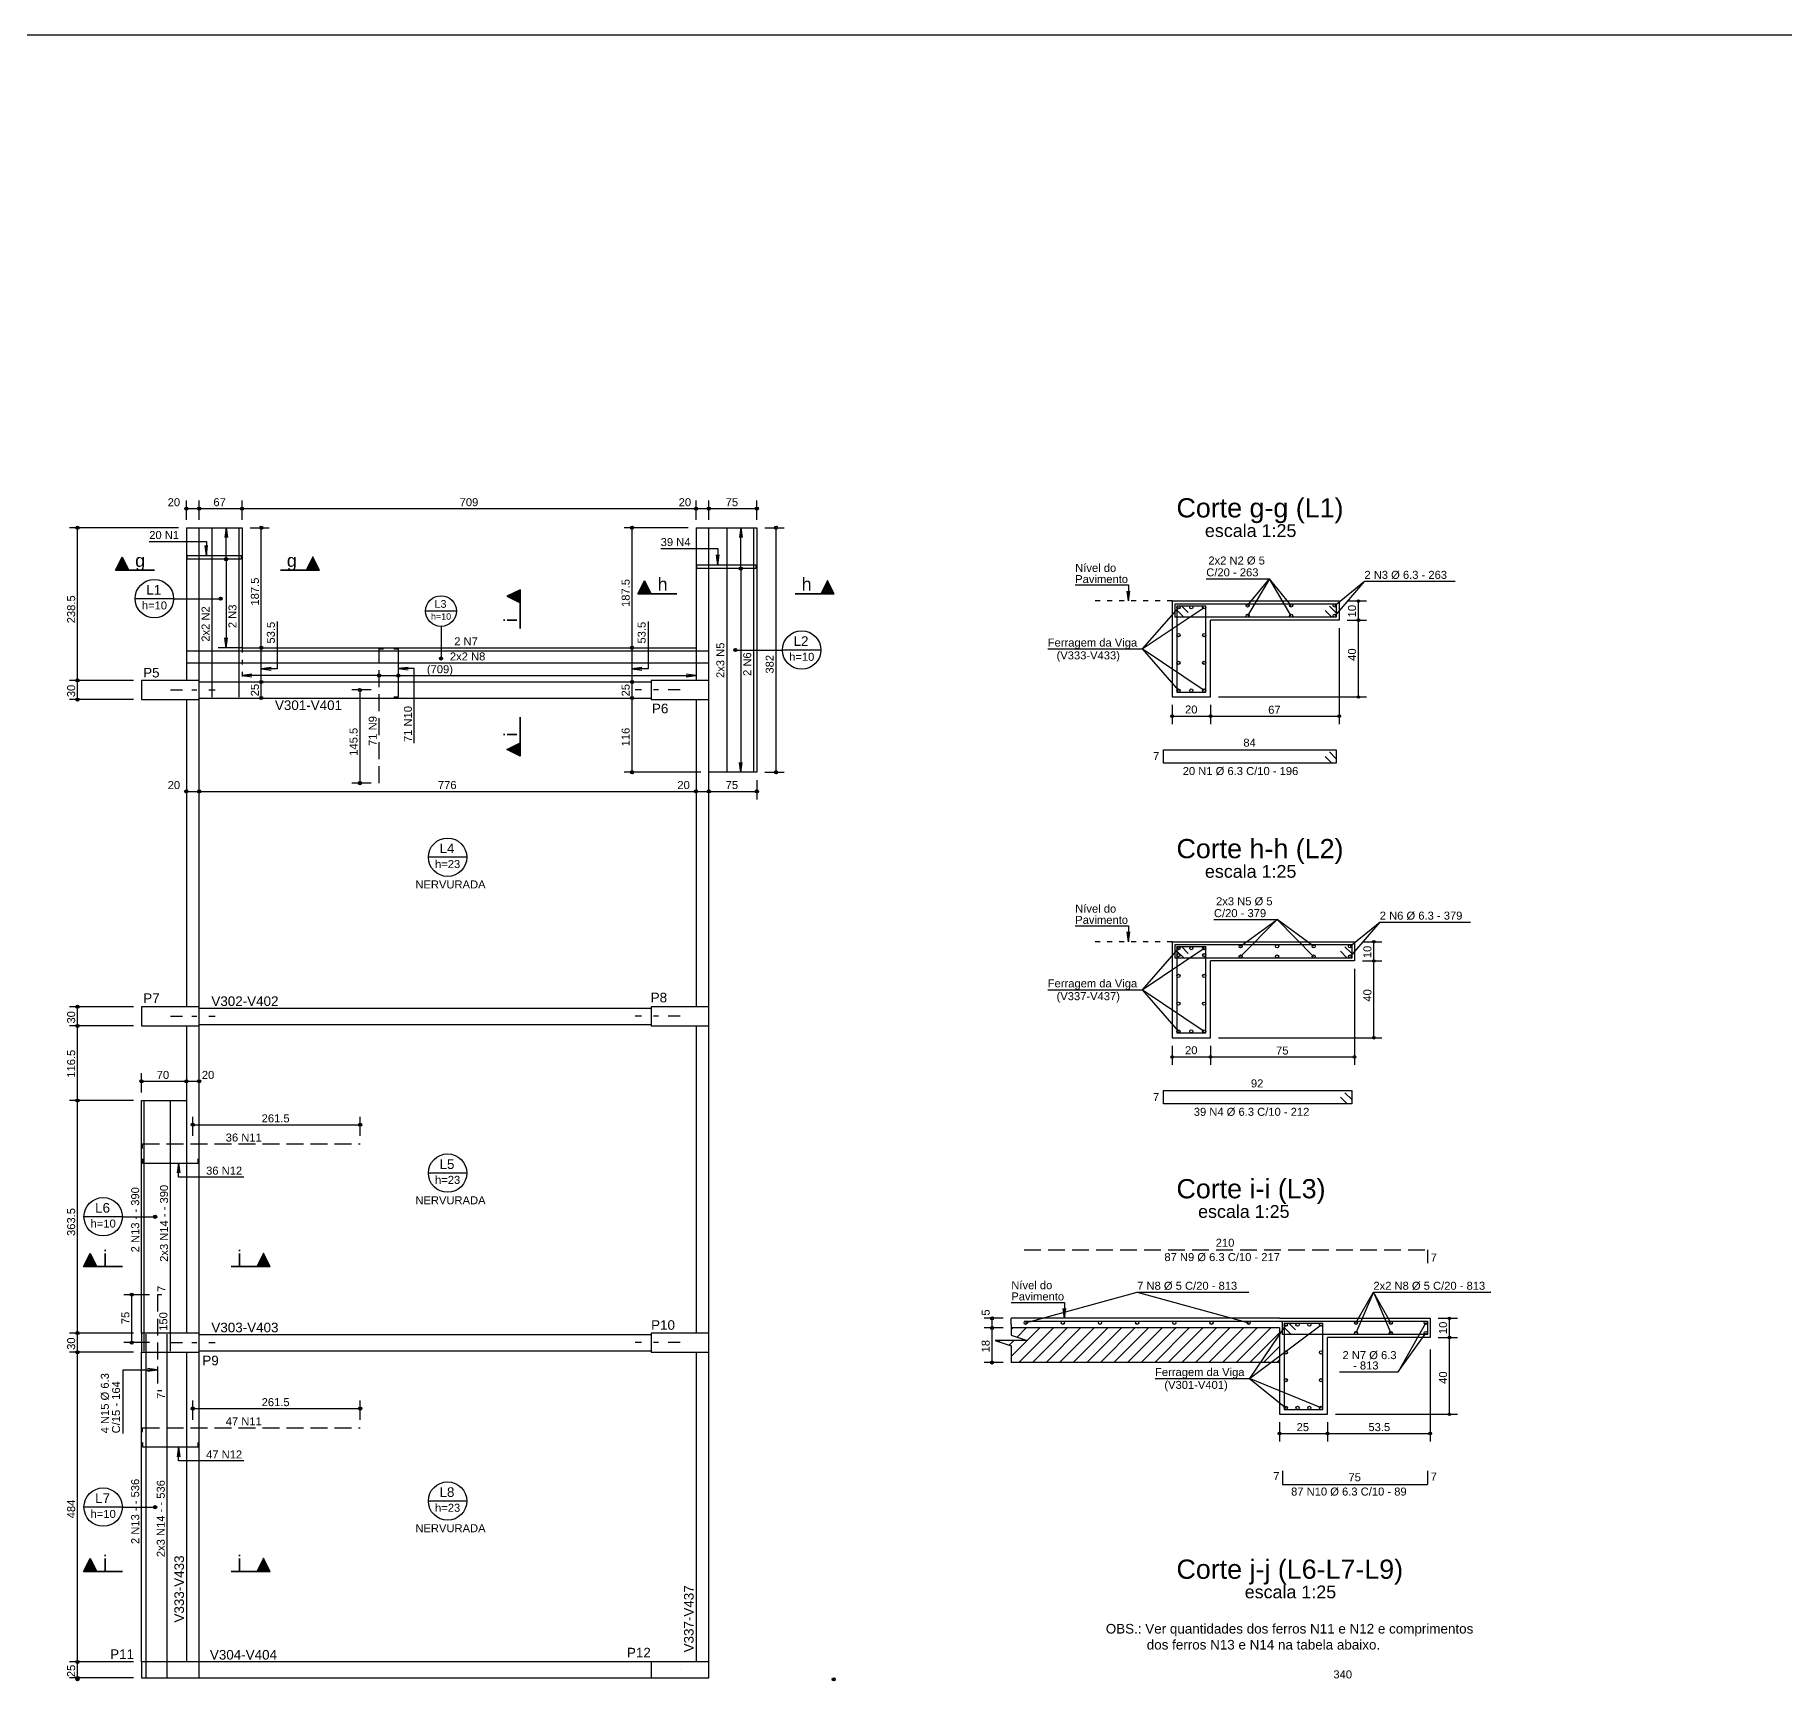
# Model space of a CAD drawing. Extents: x 544 to 914, y -40 to 56.
# Drawn here: x 814.09 to 850.54, y 21.78 to 56.04 of the extents above; entities that cross this region are included whole.
import ezdxf

# ---------------------------------------------------------------- set-up
doc = ezdxf.new("R2010")
doc.units = 0
doc.header["$LTSCALE"] = 0.5
doc.header["$MEASUREMENT"] = 0
for name, pattern in [('ESTILO_TQS_0001', [1, 0.7, -0.3]), ('ESTILO_TQS_0002', [0.4, 0.1, -0.3]), ('ESTILO_TQS_0003', [1.5, 0.5, -0.4, 0.1, -0.5])]:
    doc.linetypes.add(name, pattern=pattern)
doc.layers.get('0').update_dxf_attribs({"linetype": 'CONTINUOUS'})
for name, color, linetype in [('2', 1, 'CONTINUOUS'), ('3', 1, 'CONTINUOUS'), ('6', 6, 'CONTINUOUS')]:
    doc.layers.add(name, color=color, linetype=linetype)
doc.styles.add('TQS_ARIAL', font='arial.ttf')

msp = doc.modelspace()

# ---------------------------------------------------------------- linework, layer by layer
msp.add_lwpolyline([(783.812, 56.041), (914.246, 56.041), (914.246, -39.528), (783.812, -39.528)], close=True)
at = {"layer": '2', "linetype": 'Continuous'}
for p, q in [((817.239, 45.938), (817.239, 46.338)), ((817.506, 45.938), (817.506, 46.338)), ((818.399, 45.938), (818.399, 46.338)), ((827.855, 45.938), (827.855, 46.338)), ((828.122, 45.938), (828.122, 46.338)), ((829.122, 45.938), (829.122, 46.338)), ((817.239, 46.172), (817.506, 46.172)), ((817.506, 46.172), (818.399, 46.172)), ((818.399, 46.172), (827.855, 46.172)), ((827.855, 46.172), (828.122, 46.172)), ((828.122, 46.172), (829.122, 46.172)), ((817.072, 45.772), (814.806, 45.772)), ((814.972, 42.592), (814.972, 45.772)), ((817.506, 45.772), (818.399, 45.772)), ((818.399, 45.772), (818.399, 43.272)), ((818.566, 45.772), (818.966, 45.772)), ((818.799, 43.272), (818.799, 45.772)), ((827.688, 45.772), (826.355, 45.772)), ((826.522, 43.272), (826.522, 45.772)), ((828.122, 45.772), (829.122, 45.772)), ((829.122, 45.772), (829.122, 40.678)), ((829.288, 45.772), (829.688, 45.772)), ((829.522, 40.678), (829.522, 45.772)), ((838.483, 44.71), (839.799, 44.71)), ((839.345, 44.154), (839.799, 44.71)), ((839.799, 44.71), (839.345, 43.94)), ((840.252, 44.154), (839.799, 44.71)), ((840.252, 43.94), (839.799, 44.71)), ((841.159, 44.154), (841.777, 44.658)), ((841.777, 44.658), (841.159, 43.94)), ((841.777, 44.658), (843.669, 44.658)), ((816.972, 44.295), (817.952, 44.295)), ((837.905, 44.114), (837.145, 43.247)), ((837.145, 43.247), (838.439, 44.114)), ((837.772, 44.247), (838.572, 44.247)), ((837.772, 44.247), (837.772, 42.247)), ((838.572, 44.247), (841.252, 44.247)), ((841.252, 44.247), (841.252, 43.847)), ((841.419, 44.247), (841.819, 44.247)), ((841.652, 43.847), (841.652, 44.247)), ((841.252, 43.847), (838.572, 43.847)), ((838.572, 42.247), (838.572, 43.847)), ((841.419, 43.847), (841.819, 43.847)), ((841.652, 42.247), (841.652, 43.847)), ((822.543, 43.717), (822.543, 43.048)), ((841.252, 43.68), (841.252, 41.68)), ((818.399, 43.272), (817.899, 43.272)), ((818.399, 43.272), (827.855, 43.272)), ((818.799, 42.558), (818.799, 43.272)), ((826.522, 42.558), (826.522, 43.272)), ((828.675, 43.225), (829.655, 43.225)), ((835.181, 43.247), (837.145, 43.247)), ((837.145, 43.247), (837.905, 42.38)), ((838.439, 42.38), (837.145, 43.247)), ((816.139, 42.592), (814.806, 42.592)), ((814.972, 42.192), (814.972, 42.592)), ((816.906, 42.392), (816.906, 42.392)), ((818.799, 42.225), (818.799, 42.558)), ((821.087, 42.392), (820.687, 42.392)), ((820.854, 42.392), (820.854, 40.452)), ((826.522, 42.225), (826.522, 42.558)), ((827.522, 42.392), (827.522, 42.392)), ((816.139, 42.192), (814.806, 42.192)), ((826.522, 40.678), (826.522, 42.225)), ((837.772, 42.247), (838.572, 42.247)), ((837.772, 42.08), (837.772, 41.68)), ((838.572, 42.08), (838.572, 41.68)), ((838.739, 42.247), (841.819, 42.247)), ((837.772, 41.847), (838.572, 41.847)), ((838.572, 41.847), (841.252, 41.847)), ((839.351, 41.147), (839.392, 41.147)), ((827.955, 40.678), (826.355, 40.678)), ((829.122, 40.678), (828.122, 40.678)), ((829.122, 40.512), (829.122, 40.112)), ((829.288, 40.678), (829.688, 40.678)), ((817.239, 40.278), (817.506, 40.278)), ((817.506, 40.278), (827.855, 40.278)), ((821.087, 40.452), (820.687, 40.452)), ((827.855, 40.278), (828.122, 40.278)), ((828.122, 40.278), (829.122, 40.278)), ((838.643, 37.609), (839.959, 37.609)), ((839.199, 37.053), (839.959, 37.609)), ((839.959, 37.609), (839.199, 36.839)), ((840.719, 37.053), (839.959, 37.609)), ((840.719, 36.839), (839.959, 37.609)), ((841.479, 37.053), (842.097, 37.557)), ((842.097, 37.557), (841.479, 36.839)), ((842.097, 37.557), (843.989, 37.557)), ((837.905, 37.013), (837.145, 36.146)), ((837.145, 36.146), (838.439, 37.013)), ((837.772, 37.146), (838.572, 37.146)), ((837.772, 37.146), (837.772, 35.146)), ((838.572, 37.146), (841.572, 37.146)), ((841.572, 37.146), (841.572, 36.746)), ((841.739, 37.146), (842.139, 37.146)), ((841.972, 36.746), (841.972, 37.146)), ((841.572, 36.746), (838.572, 36.746)), ((838.572, 35.146), (838.572, 36.746)), ((841.572, 36.579), (841.572, 34.579)), ((841.739, 36.746), (842.139, 36.746)), ((841.972, 35.146), (841.972, 36.746)), ((835.181, 36.146), (837.145, 36.146)), ((837.145, 36.146), (837.905, 35.279)), ((838.439, 35.279), (837.145, 36.146)), ((816.139, 35.792), (814.806, 35.792)), ((814.972, 35.392), (814.972, 35.792)), ((816.139, 35.392), (814.806, 35.392)), ((814.972, 33.838), (814.972, 35.392)), ((816.906, 35.592), (816.906, 35.592)), ((827.522, 35.592), (827.522, 35.592)), ((837.772, 35.146), (838.572, 35.146)), ((838.739, 35.146), (842.139, 35.146)), ((837.772, 34.979), (837.772, 34.579)), ((837.772, 34.746), (838.572, 34.746)), ((838.572, 34.979), (838.572, 34.579)), ((838.572, 34.746), (841.572, 34.746)), ((816.306, 34.005), (816.306, 34.405)), ((816.306, 34.238), (817.239, 34.238)), ((817.239, 34.238), (817.506, 34.238)), ((839.351, 34.046), (839.392, 34.046)), ((816.139, 33.838), (814.806, 33.838)), ((814.972, 28.992), (814.972, 33.838)), ((816.306, 28.992), (816.306, 33.838)), ((816.306, 33.838), (817.239, 33.838)), ((816.306, 33.838), (816.372, 33.838)), ((817.372, 33.099), (817.372, 33.499)), ((817.372, 33.333), (820.859, 33.333)), ((820.859, 33.099), (820.859, 33.499)), ((815.906, 31.415), (816.588, 31.415)), ((816.468, 29.792), (815.935, 29.792)), ((816.101, 28.792), (816.101, 29.792)), ((834.721, 29.206), (837.044, 29.844)), ((837.044, 29.844), (839.368, 29.844)), ((837.044, 29.844), (839.367, 29.206)), ((841.601, 29.206), (841.964, 29.844)), ((841.964, 29.844), (841.601, 28.992)), ((841.964, 29.844), (844.408, 29.844)), ((842.328, 29.206), (841.964, 29.844)), ((841.964, 29.844), (842.328, 28.992)), ((834.254, 29.299), (833.854, 29.299)), ((834.021, 29.099), (834.021, 29.299)), ((840.008, 29.299), (834.421, 29.299)), ((834.421, 29.172), (834.421, 29.299)), ((840.141, 29.166), (839.381, 28.046)), ((839.381, 28.046), (840.874, 29.166)), ((840.008, 29.299), (841.008, 29.299)), ((841.008, 29.299), (843.148, 29.299)), ((843.054, 29.206), (842.483, 28.183)), ((843.148, 29.299), (843.148, 28.899)), ((843.314, 29.299), (843.714, 29.299)), ((843.548, 28.899), (843.548, 29.299)), ((816.139, 28.992), (814.806, 28.992)), ((814.972, 28.592), (814.972, 28.992)), ((834.254, 29.099), (833.854, 29.099)), ((834.021, 28.379), (834.021, 29.099)), ((834.166, 28.813), (834.192, 28.839)), ((834.378, 28.742), (834.475, 28.839)), ((840.008, 29.099), (834.421, 29.099)), ((834.421, 28.502), (835.018, 29.099)), ((834.421, 29.068), (834.452, 29.099)), ((834.545, 28.909), (834.735, 29.099)), ((834.58, 28.379), (835.3, 29.099)), ((834.863, 28.379), (835.583, 29.099)), ((835.146, 28.379), (835.866, 29.099)), ((835.429, 28.379), (836.149, 29.099)), ((835.712, 28.379), (836.432, 29.099)), ((835.995, 28.379), (836.715, 29.099)), ((836.278, 28.379), (836.998, 29.099)), ((836.56, 28.379), (837.28, 29.099)), ((836.843, 28.379), (837.563, 29.099)), ((837.126, 28.379), (837.846, 29.099)), ((837.409, 28.379), (838.129, 29.099)), ((837.692, 28.379), (838.412, 29.099)), ((837.975, 28.379), (838.695, 29.099)), ((838.257, 28.379), (838.977, 29.099)), ((838.54, 28.379), (839.26, 29.099)), ((838.823, 28.379), (839.543, 29.099)), ((839.106, 28.379), (839.826, 29.099)), ((839.389, 28.379), (840.008, 28.998)), ((840.008, 29.099), (840.008, 27.299)), ((843.148, 28.899), (841.008, 28.899)), ((841.008, 27.299), (841.008, 28.899)), ((842.483, 28.183), (843.054, 28.992)), ((843.314, 28.899), (843.714, 28.899)), ((843.548, 27.299), (843.548, 28.899)), ((816.139, 28.592), (814.806, 28.592)), ((814.972, 22.138), (814.972, 28.592)), ((816.468, 28.792), (815.935, 28.792)), ((816.306, 22.138), (816.306, 28.592)), ((816.906, 28.792), (816.906, 28.792)), ((827.522, 28.792), (827.522, 28.792)), ((834.421, 28.506), (834.421, 28.379)), ((839.672, 28.379), (840.008, 28.715)), ((843.148, 28.652), (843.148, 26.732)), ((834.254, 28.379), (833.854, 28.379)), ((840.008, 28.379), (834.421, 28.379)), ((839.954, 28.379), (840.008, 28.432)), ((841.255, 28.183), (842.483, 28.183)), ((837.416, 28.046), (839.381, 28.046)), ((839.381, 28.046), (840.141, 27.432)), ((840.874, 27.432), (839.381, 28.046)), ((817.372, 27.186), (817.372, 27.586)), ((817.372, 27.419), (820.859, 27.419)), ((820.859, 27.186), (820.859, 27.586)), ((840.008, 27.299), (841.008, 27.299)), ((840.008, 27.132), (840.008, 26.732)), ((841.008, 27.132), (841.008, 26.732)), ((841.174, 27.299), (843.714, 27.299)), ((840.008, 26.899), (841.008, 26.899)), ((841.008, 26.899), (843.148, 26.899)), ((815.906, 25.365), (816.588, 25.365)), ((816.139, 22.138), (814.806, 22.138)), ((814.972, 21.805), (814.972, 22.138)), ((816.906, 21.972), (816.906, 21.972)), ((827.522, 21.972), (827.522, 21.972)), ((816.139, 21.805), (814.806, 21.805))]:
    msp.add_line(p, q, dxfattribs=at)
at = {"layer": '2', "linetype": 'ESTILO_TQS_0002'}
for p, q in [((837.772, 44.247), (836.045, 44.247)), ((818.399, 43.272), (818.399, 42.558)), ((837.772, 37.146), (836.045, 37.146))]:
    msp.add_line(p, q, dxfattribs=at)
at = {"layer": '2', "linetype": 'ESTILO_TQS_0003'}
for p, q in [((816.906, 42.392), (817.839, 42.392)), ((827.522, 42.392), (826.588, 42.392)), ((816.906, 35.592), (817.839, 35.592)), ((827.522, 35.592), (826.588, 35.592)), ((816.906, 28.792), (817.839, 28.792)), ((827.522, 28.792), (826.588, 28.792))]:
    msp.add_line(p, q, dxfattribs=at)
at = {"layer": '2', "linetype": 'Continuous'}
for points in [[(817.239, 45.772), (817.239, 42.592)], [(817.239, 45.772), (817.506, 45.772)], [(817.506, 42.592), (817.506, 45.772)], [(818.066, 45.118), (818.066, 45.772), (818.093, 45.567), (818.066, 45.772), (818.039, 45.567)], [(827.855, 45.772), (827.855, 42.592)], [(827.855, 45.772), (828.122, 45.772)], [(828.122, 42.592), (828.122, 45.772)], [(828.788, 44.923), (828.788, 45.772), (828.815, 45.567), (828.788, 45.772), (828.761, 45.567)], [(816.465, 45.488), (817.655, 45.488), (817.655, 45.198), (817.628, 45.403), (817.655, 45.198), (817.682, 45.403)], [(827.119, 45.341), (828.308, 45.341), (828.308, 45.003), (828.281, 45.208), (828.308, 45.003), (828.335, 45.208)], [(818.066, 45.118), (818.066, 43.272), (818.039, 43.476), (818.066, 43.272), (818.093, 43.476)], [(828.788, 44.923), (828.788, 40.678), (828.761, 40.883), (828.788, 40.678), (828.815, 40.883)], [(835.752, 44.58), (836.862, 44.58), (836.862, 44.247), (836.835, 44.452), (836.862, 44.247), (836.889, 44.452)], [(819.132, 43.817), (819.132, 42.831), (818.799, 42.831), (819.004, 42.858), (818.799, 42.831), (819.004, 42.804)], [(826.855, 43.817), (826.855, 42.831), (826.522, 42.831), (826.727, 42.858), (826.522, 42.831), (826.727, 42.804)], [(821.254, 42.692), (818.399, 42.692), (818.604, 42.719), (818.399, 42.692), (818.604, 42.665)], [(821.254, 42.692), (827.855, 42.692), (827.65, 42.665), (827.855, 42.692), (827.65, 42.719)], [(821.987, 41.284), (821.987, 42.837), (821.654, 42.837), (821.859, 42.864), (821.654, 42.837), (821.859, 42.81)], [(816.306, 42.192), (817.506, 42.192), (817.506, 42.592), (816.306, 42.592), (816.306, 42.192)], [(826.922, 42.558), (817.506, 42.558)], [(826.922, 42.192), (828.122, 42.192), (828.122, 42.592), (826.922, 42.592), (826.922, 42.192)], [(817.239, 42.192), (817.239, 35.792)], [(817.506, 42.225), (826.922, 42.225)], [(817.506, 35.792), (817.506, 42.192)], [(827.855, 42.192), (827.855, 35.792)], [(828.122, 35.792), (828.122, 42.192)], [(835.752, 37.479), (836.862, 37.479), (836.862, 37.146), (836.835, 37.351), (836.862, 37.146), (836.889, 37.351)], [(816.306, 35.392), (817.506, 35.392), (817.506, 35.792), (816.306, 35.792), (816.306, 35.392)], [(826.922, 35.758), (817.506, 35.758)], [(826.922, 35.392), (828.122, 35.392), (828.122, 35.792), (826.922, 35.792), (826.922, 35.392)], [(817.239, 35.392), (817.239, 28.992)], [(817.506, 35.425), (826.922, 35.425)], [(817.506, 28.992), (817.506, 35.392)], [(827.855, 35.392), (827.855, 28.992)], [(828.122, 28.992), (828.122, 35.392)], [(818.436, 32.243), (817.073, 32.243), (817.073, 32.533), (817.1, 32.328), (817.073, 32.533), (817.046, 32.328)], [(834.421, 29.632), (835.531, 29.632), (835.531, 29.299), (835.504, 29.504), (835.531, 29.299), (835.558, 29.504)], [(834.421, 29.172), (834.421, 28.95), (834.754, 28.839), (834.088, 28.839), (834.421, 28.728), (834.421, 28.506)], [(816.306, 28.592), (817.506, 28.592), (817.506, 28.992), (816.306, 28.992), (816.306, 28.592)], [(826.922, 28.958), (817.506, 28.958)], [(826.922, 28.592), (828.122, 28.592), (828.122, 28.992), (826.922, 28.992), (826.922, 28.592)], [(817.239, 28.592), (817.239, 22.138)], [(817.506, 28.625), (826.922, 28.625)], [(817.506, 22.138), (817.506, 28.592)], [(827.855, 28.592), (827.855, 22.138)], [(828.122, 22.138), (828.122, 28.592)], [(815.924, 26.902), (815.924, 28.226), (816.635, 28.226), (816.43, 28.199), (816.635, 28.226), (816.43, 28.253)], [(818.436, 26.329), (817.073, 26.329), (817.073, 26.619), (817.1, 26.414), (817.073, 26.619), (817.046, 26.414)], [(816.306, 21.805), (817.506, 21.805), (817.506, 22.138), (816.306, 22.138), (816.306, 21.805)], [(826.922, 22.138), (817.506, 22.138)], [(826.922, 21.805), (828.122, 21.805), (828.122, 22.138), (826.922, 22.138), (826.922, 21.805)], [(817.506, 21.805), (826.922, 21.805)]]:
    msp.add_lwpolyline(points, dxfattribs=at)
for centre, radius in [((817.239, 46.172), 0.0331), ((817.239, 46.172), 0.0165), ((817.506, 46.172), 0.0331), ((817.506, 46.172), 0.0331), ((817.506, 46.172), 0.0165), ((817.506, 46.172), 0.0165), ((818.399, 46.172), 0.0331), ((818.399, 46.172), 0.0331), ((818.399, 46.172), 0.0165), ((818.399, 46.172), 0.0165), ((827.855, 46.172), 0.0331), ((827.855, 46.172), 0.0331), ((827.855, 46.172), 0.0165), ((827.855, 46.172), 0.0165), ((828.122, 46.172), 0.0331), ((828.122, 46.172), 0.0331), ((828.122, 46.172), 0.0165), ((828.122, 46.172), 0.0165), ((829.122, 46.172), 0.0331), ((829.122, 46.172), 0.0165), ((814.972, 45.772), 0.0331), ((814.972, 45.772), 0.0165), ((818.799, 45.772), 0.0331), ((818.799, 45.772), 0.0165), ((826.522, 45.772), 0.0331), ((826.522, 45.772), 0.0331), ((826.522, 45.772), 0.0165), ((826.522, 45.772), 0.0165), ((829.522, 45.772), 0.0331), ((829.522, 45.772), 0.0165), ((818.066, 45.118), 0.0344), ((818.066, 45.118), 0.0172), ((828.788, 44.923), 0.0344), ((828.788, 44.923), 0.0172), ((817.952, 44.295), 0.0331), ((817.952, 44.295), 0.0331), ((817.952, 44.295), 0.0165), ((817.952, 44.295), 0.0165), ((837.905, 44.114), 0.0333), ((838.172, 44.114), 0.0333), ((838.439, 44.114), 0.0333), ((839.345, 44.154), 0.0333), ((840.252, 44.154), 0.0333), ((841.159, 44.154), 0.0333), ((841.652, 44.247), 0.0267), ((841.652, 44.247), 0.0133), ((839.345, 43.94), 0.0333), ((840.252, 43.94), 0.0333), ((841.159, 43.94), 0.0333), ((841.652, 43.847), 0.0267), ((841.652, 43.847), 0.0267), ((841.652, 43.847), 0.0133), ((841.652, 43.847), 0.0133), ((837.905, 43.536), 0.0333), ((838.439, 43.536), 0.0333), ((818.799, 43.272), 0.0331), ((818.799, 43.272), 0.0331), ((818.799, 43.272), 0.0165), ((818.799, 43.272), 0.0165), ((822.543, 43.048), 0.0331), ((822.543, 43.048), 0.0165), ((826.522, 43.272), 0.0331), ((826.522, 43.272), 0.0331), ((826.522, 43.272), 0.0165), ((826.522, 43.272), 0.0165), ((828.675, 43.225), 0.0331), ((828.675, 43.225), 0.0331), ((828.675, 43.225), 0.0165), ((828.675, 43.225), 0.0165), ((821.254, 42.692), 0.0344), ((821.254, 42.692), 0.0172), ((821.654, 42.692), 0.0344), ((821.654, 42.692), 0.0172), ((837.905, 42.958), 0.0333), ((838.439, 42.958), 0.0333), ((814.972, 42.592), 0.0331), ((814.972, 42.592), 0.0331), ((814.972, 42.592), 0.0165), ((814.972, 42.592), 0.0165), ((818.799, 42.558), 0.0331), ((818.799, 42.558), 0.0331), ((818.799, 42.558), 0.0165), ((818.799, 42.558), 0.0165), ((820.854, 42.392), 0.0331), ((820.854, 42.392), 0.0165), ((826.522, 42.558), 0.0331), ((826.522, 42.558), 0.0331), ((826.522, 42.558), 0.0331), ((826.522, 42.558), 0.0165), ((826.522, 42.558), 0.0165), ((826.522, 42.558), 0.0165), ((837.905, 42.38), 0.0333), ((838.172, 42.38), 0.0333), ((838.439, 42.38), 0.0333), ((814.972, 42.192), 0.0331), ((814.972, 42.192), 0.0165), ((818.799, 42.225), 0.0331), ((818.799, 42.225), 0.0165), ((826.522, 42.225), 0.0331), ((826.522, 42.225), 0.0331), ((826.522, 42.225), 0.0165), ((826.522, 42.225), 0.0165), ((841.652, 42.247), 0.0267), ((841.652, 42.247), 0.0133), ((837.772, 41.847), 0.0267), ((837.772, 41.847), 0.0133), ((838.572, 41.847), 0.0267), ((838.572, 41.847), 0.0267), ((838.572, 41.847), 0.0133), ((838.572, 41.847), 0.0133), ((841.252, 41.847), 0.0267), ((841.252, 41.847), 0.0133), ((820.854, 40.452), 0.0331), ((820.854, 40.452), 0.0165), ((826.522, 40.678), 0.0331), ((826.522, 40.678), 0.0165), ((829.522, 40.678), 0.0331), ((829.522, 40.678), 0.0165), ((817.239, 40.278), 0.0331), ((817.239, 40.278), 0.0165), ((817.506, 40.278), 0.0331), ((817.506, 40.278), 0.0331), ((817.506, 40.278), 0.0165), ((817.506, 40.278), 0.0165), ((827.855, 40.278), 0.0331), ((827.855, 40.278), 0.0331), ((827.855, 40.278), 0.0165), ((827.855, 40.278), 0.0165), ((828.122, 40.278), 0.0331), ((828.122, 40.278), 0.0331), ((828.122, 40.278), 0.0165), ((828.122, 40.278), 0.0165), ((829.122, 40.278), 0.0331), ((829.122, 40.278), 0.0165), ((837.905, 37.013), 0.0333), ((837.905, 36.866), 0.0333), ((838.172, 37.013), 0.0333), ((838.439, 37.013), 0.0333), ((838.439, 36.866), 0.0333), ((839.199, 37.053), 0.0333), ((839.199, 36.839), 0.0333), ((839.959, 37.053), 0.0333), ((839.959, 36.839), 0.0333), ((840.719, 37.053), 0.0333), ((840.719, 36.839), 0.0333), ((841.479, 37.053), 0.0333), ((841.479, 36.839), 0.0333), ((841.972, 37.146), 0.0267), ((841.972, 37.146), 0.0133), ((837.905, 36.435), 0.0333), ((838.439, 36.435), 0.0333), ((841.972, 36.746), 0.0267), ((841.972, 36.746), 0.0267), ((841.972, 36.746), 0.0133), ((841.972, 36.746), 0.0133), ((814.972, 35.792), 0.0331), ((814.972, 35.792), 0.0165), ((837.905, 35.857), 0.0333), ((838.439, 35.857), 0.0333), ((814.972, 35.392), 0.0331), ((814.972, 35.392), 0.0331), ((814.972, 35.392), 0.0165), ((814.972, 35.392), 0.0165), ((837.905, 35.279), 0.0333), ((838.172, 35.279), 0.0333), ((838.439, 35.279), 0.0333), ((841.972, 35.146), 0.0267), ((841.972, 35.146), 0.0133), ((837.772, 34.746), 0.0267), ((837.772, 34.746), 0.0133), ((838.572, 34.746), 0.0267), ((838.572, 34.746), 0.0267), ((838.572, 34.746), 0.0133), ((838.572, 34.746), 0.0133), ((841.572, 34.746), 0.0267), ((841.572, 34.746), 0.0133), ((816.306, 34.238), 0.0331), ((817.239, 34.238), 0.0331), ((817.239, 34.238), 0.0331), ((817.506, 34.238), 0.0331), ((816.306, 34.238), 0.0165), ((817.239, 34.238), 0.0165), ((817.239, 34.238), 0.0165), ((817.506, 34.238), 0.0165), ((814.972, 33.838), 0.0331), ((814.972, 33.838), 0.0331), ((814.972, 33.838), 0.0165), ((814.972, 33.838), 0.0165), ((817.372, 33.333), 0.0331), ((817.372, 33.333), 0.0165), ((820.859, 33.333), 0.0331), ((820.859, 33.333), 0.0165), ((816.588, 31.415), 0.0331), ((816.588, 31.415), 0.0331), ((816.588, 31.415), 0.0165), ((816.588, 31.415), 0.0165), ((816.101, 29.792), 0.0331), ((816.101, 29.792), 0.0165), ((834.021, 29.299), 0.0331), ((834.021, 29.299), 0.0165), ((834.721, 29.206), 0.0333), ((835.495, 29.206), 0.0333), ((836.27, 29.206), 0.0333), ((837.044, 29.206), 0.0333), ((837.818, 29.206), 0.0333), ((838.592, 29.206), 0.0333), ((839.367, 29.206), 0.0333), ((840.141, 29.166), 0.0333), ((840.385, 29.166), 0.0333), ((840.63, 29.166), 0.0333), ((840.874, 29.166), 0.0333), ((841.601, 29.206), 0.0333), ((842.328, 29.206), 0.0333), ((843.054, 29.206), 0.0333), ((843.548, 29.299), 0.0267), ((843.548, 29.299), 0.0133), ((814.972, 28.992), 0.0331), ((814.972, 28.992), 0.0331), ((814.972, 28.992), 0.0165), ((814.972, 28.992), 0.0165), ((816.101, 28.792), 0.0331), ((816.101, 28.792), 0.0165), ((834.021, 29.099), 0.0331), ((834.021, 29.099), 0.0331), ((834.021, 29.099), 0.0165), ((834.021, 29.099), 0.0165), ((841.601, 28.992), 0.0333), ((842.328, 28.992), 0.0333), ((843.054, 28.992), 0.0333), ((843.548, 28.899), 0.0267), ((843.548, 28.899), 0.0267), ((843.548, 28.899), 0.0133), ((843.548, 28.899), 0.0133), ((814.972, 28.592), 0.0331), ((814.972, 28.592), 0.0331), ((814.972, 28.592), 0.0165), ((814.972, 28.592), 0.0165), ((840.141, 28.588), 0.0333), ((840.874, 28.588), 0.0333), ((834.021, 28.379), 0.0331), ((834.021, 28.379), 0.0165), ((840.141, 28.01), 0.0333), ((840.874, 28.01), 0.0333), ((817.372, 27.419), 0.0331), ((817.372, 27.419), 0.0165), ((820.859, 27.419), 0.0331), ((820.859, 27.419), 0.0165), ((840.141, 27.432), 0.0333), ((840.385, 27.432), 0.0333), ((840.63, 27.432), 0.0333), ((840.874, 27.432), 0.0333), ((843.548, 27.299), 0.0267), ((843.548, 27.299), 0.0133), ((840.008, 26.899), 0.0267), ((840.008, 26.899), 0.0133), ((841.008, 26.899), 0.0267), ((841.008, 26.899), 0.0267), ((841.008, 26.899), 0.0133), ((841.008, 26.899), 0.0133), ((843.148, 26.899), 0.0267), ((843.148, 26.899), 0.0133), ((816.588, 25.365), 0.0331), ((816.588, 25.365), 0.0331), ((816.588, 25.365), 0.0165), ((816.588, 25.365), 0.0165), ((814.972, 22.138), 0.0331), ((814.972, 22.138), 0.0331), ((814.972, 22.138), 0.0165), ((814.972, 22.138), 0.0165), ((814.972, 21.805), 0.0331), ((814.972, 21.778), 0.0331), ((814.972, 21.805), 0.0165), ((814.972, 21.778), 0.0165), ((830.722, 21.778), 0.0331), ((830.722, 21.778), 0.0165)]:
    msp.add_circle(centre, radius, dxfattribs=at)
at = {"layer": '3', "linetype": 'Continuous'}
for p, q in [((815.762, 44.891), (815.9, 45.168)), ((816.572, 44.891), (815.762, 44.891)), ((815.764, 44.892), (815.9, 45.165)), ((815.764, 44.892), (816.572, 44.892)), ((815.772, 44.912), (816.028, 44.912)), ((815.783, 44.934), (816.017, 44.934)), ((815.794, 44.955), (816.006, 44.955)), ((815.804, 44.976), (815.996, 44.976)), ((815.815, 44.998), (815.985, 44.998)), ((815.826, 45.019), (815.974, 45.019)), ((815.836, 45.04), (815.964, 45.04)), ((815.847, 45.061), (815.953, 45.061)), ((815.857, 45.083), (815.943, 45.083)), ((815.868, 45.104), (815.932, 45.104)), ((815.879, 45.125), (815.921, 45.125)), ((815.889, 45.146), (815.913, 45.146)), ((815.9, 45.168), (816.038, 44.892)), ((815.9, 45.165), (816.036, 44.892)), ((820.008, 44.892), (819.199, 44.892)), ((819.199, 44.891), (820.01, 44.891)), ((819.871, 45.168), (819.734, 44.892)), ((819.871, 45.165), (819.735, 44.892)), ((819.999, 44.912), (819.744, 44.912)), ((819.988, 44.934), (819.754, 44.934)), ((819.978, 44.955), (819.765, 44.955)), ((819.967, 44.976), (819.776, 44.976)), ((819.957, 44.998), (819.786, 44.998)), ((819.946, 45.019), (819.797, 45.019)), ((819.935, 45.04), (819.808, 45.04)), ((819.925, 45.061), (819.818, 45.061)), ((819.914, 45.083), (819.829, 45.083)), ((819.903, 45.104), (819.84, 45.104)), ((819.893, 45.125), (819.85, 45.125)), ((819.882, 45.146), (819.859, 45.146)), ((820.01, 44.891), (819.871, 45.168)), ((820.008, 44.892), (819.871, 45.165)), ((824.19, 44.482), (823.913, 44.344)), ((824.189, 44.48), (823.916, 44.344)), ((824.169, 44.472), (824.169, 44.216)), ((824.189, 44.48), (824.189, 43.672)), ((824.19, 43.672), (824.19, 44.482)), ((826.644, 44.397), (826.783, 44.674)), ((826.646, 44.398), (826.783, 44.671)), ((826.687, 44.482), (826.878, 44.482)), ((826.698, 44.504), (826.868, 44.504)), ((826.708, 44.525), (826.857, 44.525)), ((826.719, 44.546), (826.847, 44.546)), ((826.73, 44.567), (826.836, 44.567)), ((826.74, 44.589), (826.825, 44.589)), ((826.751, 44.61), (826.815, 44.61)), ((826.761, 44.631), (826.804, 44.631)), ((826.772, 44.653), (826.796, 44.653)), ((826.783, 44.674), (826.92, 44.398)), ((826.783, 44.671), (826.919, 44.398)), ((830.594, 44.674), (830.456, 44.398)), ((830.594, 44.671), (830.458, 44.398)), ((830.69, 44.482), (830.498, 44.482)), ((830.679, 44.504), (830.509, 44.504)), ((830.669, 44.525), (830.52, 44.525)), ((830.658, 44.546), (830.53, 44.546)), ((830.647, 44.567), (830.541, 44.567)), ((830.637, 44.589), (830.552, 44.589)), ((830.626, 44.61), (830.562, 44.61)), ((830.615, 44.631), (830.573, 44.631)), ((830.605, 44.653), (830.581, 44.653)), ((830.732, 44.397), (830.594, 44.674)), ((830.73, 44.398), (830.594, 44.671)), ((816.972, 44.295), (816.172, 44.295)), ((823.913, 44.344), (824.189, 44.206)), ((823.916, 44.344), (824.189, 44.207)), ((823.935, 44.355), (823.935, 44.331)), ((823.956, 44.365), (823.956, 44.323)), ((823.977, 44.376), (823.977, 44.312)), ((823.999, 44.386), (823.999, 44.301)), ((824.02, 44.397), (824.02, 44.291)), ((824.041, 44.408), (824.041, 44.28)), ((824.062, 44.418), (824.062, 44.269)), ((824.084, 44.429), (824.084, 44.259)), ((824.105, 44.44), (824.105, 44.248)), ((824.126, 44.45), (824.126, 44.238)), ((824.147, 44.461), (824.147, 44.227)), ((827.455, 44.397), (826.644, 44.397)), ((826.646, 44.398), (827.455, 44.398)), ((826.655, 44.419), (826.91, 44.419)), ((826.666, 44.44), (826.9, 44.44)), ((826.676, 44.461), (826.889, 44.461)), ((830.73, 44.398), (829.922, 44.398)), ((829.922, 44.397), (830.732, 44.397)), ((830.722, 44.419), (830.466, 44.419)), ((830.711, 44.44), (830.477, 44.44)), ((830.7, 44.461), (830.488, 44.461)), ((837.832, 44.187), (841.192, 44.187)), ((837.832, 43.907), (837.832, 44.187)), ((837.872, 44.147), (837.872, 42.347)), ((837.872, 44.147), (838.472, 44.147)), ((837.965, 44.147), (838.107, 44.006)), ((838.472, 42.347), (838.472, 44.147)), ((841.05, 44.142), (841.192, 44)), ((841.192, 44.187), (841.192, 43.907)), ((822.863, 44.037), (822.223, 44.037)), ((841.192, 43.907), (837.832, 43.907)), ((837.872, 44.054), (838.013, 43.912)), ((840.957, 44.048), (841.099, 43.907)), ((830.455, 43.225), (829.655, 43.225)), ((837.872, 42.347), (838.472, 42.347)), ((824.189, 41.016), (824.189, 41.825)), ((824.19, 41.825), (824.19, 41.014)), ((823.913, 41.153), (824.189, 41.29)), ((823.916, 41.153), (824.189, 41.289)), ((823.999, 41.11), (823.999, 41.195)), ((824.02, 41.099), (824.02, 41.206)), ((824.041, 41.089), (824.041, 41.216)), ((824.062, 41.078), (824.062, 41.227)), ((824.084, 41.067), (824.084, 41.238)), ((824.105, 41.057), (824.105, 41.248)), ((824.126, 41.046), (824.126, 41.259)), ((824.147, 41.036), (824.147, 41.27)), ((824.169, 41.025), (824.169, 41.28)), ((824.19, 41.014), (823.913, 41.153)), ((824.189, 41.016), (823.916, 41.153)), ((823.935, 41.142), (823.935, 41.165)), ((823.956, 41.131), (823.956, 41.174)), ((823.977, 41.121), (823.977, 41.184)), ((823.08, 38.907), (822.28, 38.907)), ((837.832, 37.086), (841.512, 37.086)), ((837.832, 36.806), (837.832, 37.086)), ((837.872, 37.046), (837.872, 35.246)), ((837.872, 37.046), (838.472, 37.046)), ((837.872, 36.953), (838.013, 36.811)), ((837.965, 37.046), (838.107, 36.904)), ((838.472, 35.246), (838.472, 37.046)), ((841.277, 36.947), (841.419, 36.806)), ((841.37, 37.041), (841.512, 36.899)), ((841.512, 37.086), (841.512, 36.806)), ((841.512, 36.806), (837.832, 36.806)), ((837.872, 35.246), (838.472, 35.246)), ((823.08, 32.325), (822.28, 32.325)), ((815.906, 31.415), (815.106, 31.415)), ((815.095, 30.381), (815.233, 30.657)), ((815.097, 30.382), (815.233, 30.655)), ((815.223, 30.636), (815.246, 30.636)), ((815.233, 30.657), (815.371, 30.382)), ((815.233, 30.655), (815.37, 30.382)), ((818.845, 30.657), (818.707, 30.382)), ((818.845, 30.655), (818.708, 30.382)), ((818.855, 30.636), (818.832, 30.636)), ((818.983, 30.381), (818.845, 30.657)), ((818.981, 30.382), (818.845, 30.655)), ((815.906, 30.381), (815.095, 30.381)), ((815.097, 30.382), (815.906, 30.382)), ((815.106, 30.402), (815.361, 30.402)), ((815.116, 30.423), (815.35, 30.423)), ((815.127, 30.445), (815.34, 30.445)), ((815.138, 30.466), (815.329, 30.466)), ((815.148, 30.487), (815.318, 30.487)), ((815.159, 30.508), (815.308, 30.508)), ((815.17, 30.53), (815.297, 30.53)), ((815.18, 30.551), (815.287, 30.551)), ((815.191, 30.572), (815.276, 30.572)), ((815.201, 30.594), (815.265, 30.594)), ((815.212, 30.615), (815.255, 30.615)), ((818.981, 30.382), (818.172, 30.382)), ((818.172, 30.381), (818.983, 30.381)), ((818.972, 30.402), (818.717, 30.402)), ((818.962, 30.423), (818.728, 30.423)), ((818.951, 30.445), (818.738, 30.445)), ((818.94, 30.466), (818.749, 30.466)), ((818.93, 30.487), (818.76, 30.487)), ((818.919, 30.508), (818.77, 30.508)), ((818.909, 30.53), (818.781, 30.53)), ((818.898, 30.551), (818.792, 30.551)), ((818.887, 30.572), (818.802, 30.572)), ((818.877, 30.594), (818.813, 30.594)), ((818.866, 30.615), (818.823, 30.615)), ((834.688, 29.239), (843.088, 29.239)), ((840.068, 28.959), (840.068, 29.239)), ((840.108, 29.199), (840.108, 27.399)), ((840.108, 29.199), (840.908, 29.199)), ((840.201, 29.199), (840.342, 29.058)), ((840.908, 27.399), (840.908, 29.199)), ((843.088, 29.239), (843.088, 28.959)), ((843.088, 28.959), (840.068, 28.959)), ((840.108, 29.106), (840.249, 28.964)), ((840.108, 27.399), (840.908, 27.399)), ((815.906, 25.365), (815.106, 25.365)), ((823.08, 25.492), (822.28, 25.492)), ((815.095, 24.025), (815.233, 24.301)), ((815.097, 24.026), (815.233, 24.299)), ((815.116, 24.067), (815.35, 24.067)), ((815.127, 24.089), (815.34, 24.089)), ((815.138, 24.11), (815.329, 24.11)), ((815.148, 24.131), (815.318, 24.131)), ((815.159, 24.152), (815.308, 24.152)), ((815.17, 24.174), (815.297, 24.174)), ((815.18, 24.195), (815.287, 24.195)), ((815.191, 24.216), (815.276, 24.216)), ((815.201, 24.237), (815.265, 24.237)), ((815.212, 24.259), (815.255, 24.259)), ((815.223, 24.28), (815.246, 24.28)), ((815.233, 24.301), (815.371, 24.026)), ((815.233, 24.299), (815.37, 24.026)), ((818.845, 24.301), (818.707, 24.026)), ((818.845, 24.299), (818.708, 24.026)), ((818.962, 24.067), (818.728, 24.067)), ((818.951, 24.089), (818.738, 24.089)), ((818.94, 24.11), (818.749, 24.11)), ((818.93, 24.131), (818.76, 24.131)), ((818.919, 24.152), (818.77, 24.152)), ((818.909, 24.174), (818.781, 24.174)), ((818.898, 24.195), (818.792, 24.195)), ((818.887, 24.216), (818.802, 24.216)), ((818.877, 24.237), (818.813, 24.237)), ((818.866, 24.259), (818.823, 24.259)), ((818.855, 24.28), (818.832, 24.28)), ((818.983, 24.025), (818.845, 24.301)), ((818.981, 24.026), (818.845, 24.299)), ((815.906, 24.025), (815.095, 24.025)), ((815.097, 24.026), (815.906, 24.026)), ((815.106, 24.046), (815.361, 24.046)), ((818.981, 24.026), (818.172, 24.026)), ((818.172, 24.025), (818.983, 24.025)), ((818.972, 24.046), (818.717, 24.046))]:
    msp.add_line(p, q, dxfattribs=at)
for centre, radius in [((816.572, 44.295), 0.4), ((822.543, 44.037), 0.32), ((830.055, 43.225), 0.4), ((822.68, 38.907), 0.4), ((822.68, 32.325), 0.4), ((815.506, 31.415), 0.4), ((822.68, 25.492), 0.4), ((815.506, 25.365), 0.4)]:
    msp.add_circle(centre, radius, dxfattribs=at)
at = {"layer": '6', "linetype": 'Continuous'}
for p, q in [((817.772, 45.752), (817.772, 42.245)), ((818.332, 45.752), (818.332, 42.245)), ((828.495, 45.752), (828.495, 40.698)), ((829.055, 45.752), (829.055, 40.698)), ((817.259, 43.205), (828.102, 43.205)), ((817.259, 42.958), (828.102, 42.958)), ((840.957, 41.008), (841.099, 40.867)), ((841.05, 41.102), (841.192, 40.96)), ((841.277, 33.907), (841.419, 33.766)), ((841.37, 34.001), (841.512, 33.859)), ((816.359, 28.612), (816.359, 33.818)), ((816.906, 28.612), (816.906, 33.818)), ((816.399, 21.825), (816.399, 28.972)), ((816.839, 21.825), (816.839, 28.972)), ((840.068, 26.119), (840.068, 25.839)), ((843.088, 26.119), (843.088, 25.839)), ((840.068, 25.839), (843.088, 25.839))]:
    msp.add_line(p, q, dxfattribs=at)
at = {"layer": '6', "linetype": 'ESTILO_TQS_0001'}
for p, q in [((834.688, 30.726), (843.088, 30.726)), ((843.088, 30.726), (843.088, 30.446))]:
    msp.add_line(p, q, dxfattribs=at)
at = {"layer": '6', "linetype": 'Continuous'}
for points in [[(817.259, 45.198), (818.379, 45.198), (818.379, 45.118), (817.259, 45.118), (817.259, 45.198)], [(827.875, 45.003), (829.102, 45.003), (829.102, 44.923), (827.875, 44.923), (827.875, 45.003)], [(821.561, 43.252), (821.654, 43.252), (821.654, 42.245), (821.561, 42.245)], [(837.592, 41.147), (841.192, 41.147), (841.192, 40.867), (837.592, 40.867), (837.592, 41.147)], [(837.592, 34.046), (841.512, 34.046), (841.512, 33.766), (837.592, 33.766), (837.592, 34.046)], [(816.326, 32.626), (816.326, 32.533), (817.486, 32.533), (817.486, 32.626)], [(816.326, 26.713), (816.326, 26.619), (817.486, 26.619), (817.486, 26.713)]]:
    msp.add_lwpolyline(points, dxfattribs=at)
at = {"layer": '6', "linetype": 'ESTILO_TQS_0001'}
for points in [[(821.254, 40.452), (821.254, 43.252), (821.347, 43.252)], [(816.326, 32.839), (816.326, 32.933), (820.859, 32.933)], [(816.728, 29.792), (816.635, 29.792), (816.635, 27.792), (816.728, 27.792)], [(816.326, 26.926), (816.326, 27.019), (820.859, 27.019)]]:
    msp.add_lwpolyline(points, dxfattribs=at)

# ---------------------------------------------------------------- texts
at = {"layer": '2', "linetype": 'Continuous', "style": 'TQS_ARIAL'}
for s, height, p in [('20', 0.1667, (816.85, 46.222)), ('67', 0.1667, (817.802, 46.222)), ('709', 0.1667, (822.931, 46.222)), ('20', 0.1667, (827.494, 46.222)), ('75', 0.1667, (828.472, 46.222)), ('20 N1', 0.1667, (816.465, 45.538)), ('escala 1:25', 0.26667, (838.455, 45.58)), ('39 N4', 0.1667, (827.119, 45.391)), ('Nível do', 0.1667, (835.753, 44.854)), ('C/20 - 263', 0.1667, (838.483, 44.76)), ('2x2 N2 %%c 5', 0.16667, (838.527, 45.007)), ('2 N3 %%c 6.3 - 263', 0.16667, (841.777, 44.708)), ('Pavimento', 0.1667, (835.753, 44.62)), ('2 N7', 0.1667, (822.819, 43.322)), ('Ferragem da Viga', 0.16667, (835.181, 43.297)), ('2x2 N8', 0.1667, (822.728, 43.008)), ('(V333-V433)', 0.16667, (835.365, 43.03)), ('(709)', 0.1667, (822.248, 42.742)), ('20', 0.1667, (838.041, 41.903)), ('67', 0.1667, (839.773, 41.897)), ('84', 0.1667, (839.256, 41.212)), ('7', 0.167, (837.374, 40.93)), ('20', 0.1667, (816.85, 40.328)), ('776', 0.1667, (822.478, 40.328)), ('20', 0.1667, (827.466, 40.328)), ('75', 0.1667, (828.472, 40.328)), ('20 N1 %%c 6.3 C/10 - 196', 0.16667, (837.993, 40.62)), ('escala 1:25', 0.26667, (838.455, 38.479)), ('NERVURADA', 0.1667, (822.009, 38.257)), ('Nível do', 0.1667, (835.753, 37.753)), ('2x3 N5 %%c 5', 0.16667, (838.687, 37.906)), ('Pavimento', 0.1667, (835.753, 37.519)), ('C/20 - 379', 0.1667, (838.643, 37.659)), ('2 N6 %%c 6.3 - 379', 0.16667, (842.097, 37.607)), ('Ferragem da Viga', 0.16667, (835.181, 36.196)), ('(V337-V437)', 0.16667, (835.365, 35.929)), ('20', 0.1667, (838.041, 34.802)), ('75', 0.1667, (839.937, 34.796)), ('70', 0.1667, (816.622, 34.288)), ('20', 0.1667, (817.561, 34.288)), ('92', 0.1667, (839.413, 34.111)), ('7', 0.167, (837.374, 33.828)), ('261.5', 0.1667, (818.807, 33.383)), ('39 N4 %%c 6.3 C/10 - 212', 0.16667, (838.223, 33.519)), ('36 N11', 0.1667, (818.059, 32.983)), ('36 N12', 0.1667, (817.65, 32.293)), ('NERVURADA', 0.1667, (822.009, 31.675)), ('escala 1:25', 0.26667, (838.313, 31.392)), ('87 N9 %%c 6.3 C/10 - 217', 0.16667, (837.611, 30.492)), ('210', 0.1667, (838.68, 30.791)), ('7', 0.167, (843.157, 30.482)), ('Nível do', 0.1667, (834.422, 29.906)), ('7 N8 %%c 5 C/20 - 813', 0.16667, (837.044, 29.894)), ('2x2 N8 %%c 5 C/20 - 813', 0.16667, (841.964, 29.894)), ('Pavimento', 0.1667, (834.422, 29.672)), ('2 N7 %%c 6.3', 0.16667, (841.321, 28.449)), ('Ferragem da Viga', 0.16667, (837.416, 28.096)), ('- 813', 0.1667, (841.541, 28.233)), ('(V301-V401)', 0.16667, (837.61, 27.829)), ('261.5', 0.1667, (818.807, 27.469)), ('47 N11', 0.1667, (818.059, 27.069)), ('25', 0.1667, (840.365, 26.949)), ('53.5', 0.1667, (841.861, 26.949)), ('47 N12', 0.1667, (817.65, 26.379)), ('7', 0.167, (839.878, 25.927)), ('75', 0.1667, (841.445, 25.904)), ('7', 0.167, (843.157, 25.917)), ('87 N10 %%c 6.3 C/10 - 89', 0.16667, (840.25, 25.606)), ('NERVURADA', 0.1667, (822.009, 24.842)), ('escala 1:25', 0.26667, (839.284, 23.465)), ('OBS.: Ver quantidades dos ferros N11 e N12 e comprimentos', 0.2, (836.39, 22.731)), ('           dos ferros N13 e N14 na tabela abaixo.', 0.2, (836.39, 22.398)), ('340', 0.1667, (841.131, 21.796))]:
    msp.add_text(s, height=height, dxfattribs=at).set_placement(p)
for s, height, p in [('187.5', 0.1667, (818.749, 44.151)), ('187.5', 0.1667, (826.472, 44.122)), ('238.5', 0.1667, (814.922, 43.782)), ('2x2 N2', 0.1667, (817.722, 43.398)), ('2 N3', 0.1667, (818.282, 43.681)), ('10', 0.1667, (841.602, 43.906)), ('53.5', 0.1667, (819.082, 43.36)), ('53.5', 0.1667, (826.805, 43.36)), ('2x3 N5', 0.1667, (828.445, 42.642)), ('2 N6', 0.1667, (829.005, 42.685)), ('382', 0.1667, (829.472, 42.734)), ('40', 0.1667, (841.602, 43)), ('30', 0.1667, (814.922, 42.242)), ('25', 0.1667, (818.749, 42.26)), ('25', 0.1667, (826.472, 42.258)), ('71 N10', 0.1667, (821.937, 41.307)), ('145.5', 0.1667, (820.804, 41.022)), ('71 N9', 0.1667, (821.204, 41.227)), ('116', 0.1667, (826.472, 41.218)), ('10', 0.1667, (841.922, 36.804)), ('40', 0.1667, (841.922, 35.898)), ('30', 0.1667, (814.922, 35.442)), ('116.5', 0.1667, (814.922, 34.313)), ('2 N13 - - 390', 0.16667, (816.256, 30.674)), ('2x3 N14 - - 390', 0.16667, (816.856, 30.476)), ('363.5', 0.1667, (814.922, 31.015)), ('7', 0.167, (816.804, 29.847)), ('75', 0.1667, (816.051, 29.177)), ('150', 0.1667, (816.842, 29.039)), ('5', 0.167, (833.971, 29.355)), ('10', 0.1667, (843.498, 28.97)), ('30', 0.1667, (814.922, 28.642)), ('18', 0.1667, (833.971, 28.589)), ('4 N15 %%c 6.3', 0.16667, (815.624, 26.902)), ('40', 0.1667, (843.498, 27.934)), ('C/15 - 164', 0.1667, (815.857, 26.902)), ('7', 0.167, (816.792, 27.617)), ('2 N13 - - 536', 0.16667, (816.256, 24.596)), ('2x3 N14 - - 536', 0.16667, (816.789, 24.323)), ('484', 0.1667, (814.922, 25.132)), ('25', 0.1667, (814.922, 21.822))]:
    msp.add_text(s, height=height, rotation=90, dxfattribs=at).set_placement(p)
at = {"layer": '3', "linetype": 'Continuous', "style": 'TQS_ARIAL'}
for s, height, p in [('Corte g-g (L1)', 0.4, (837.863, 45.988)), ('g', 0.267, (816.172, 44.958)), ('g', 0.267, (819.332, 44.958)), ('L1', 0.2, (816.404, 44.381)), ('h', 0.267, (827.055, 44.464)), ('h', 0.267, (830.055, 44.464)), ('h=10', 0.1667, (816.311, 44.071)), ('L3', 0.16, (822.409, 44.105)), ('h=10', 0.1333, (822.334, 43.857)), ('L2', 0.2, (829.887, 43.311)), ('h=10', 0.1667, (829.794, 43)), ('P5', 0.2, (816.339, 42.653)), ('V301-V401', 0.2, (819.084, 41.975)), ('P6', 0.2, (826.937, 41.907)), ('L4', 0.2, (822.512, 38.992)), ('Corte h-h (L2)', 0.4, (837.863, 38.887)), ('h=23', 0.1667, (822.419, 38.682)), ('P7', 0.2, (816.341, 35.87)), ('V302-V402', 0.2, (817.76, 35.808)), ('P8', 0.2, (826.911, 35.884)), ('L5', 0.2, (822.512, 32.411)), ('h=23', 0.1667, (822.419, 32.101)), ('Corte i-i (L3)', 0.4, (837.863, 31.8)), ('h=10', 0.1667, (815.244, 31.19)), ('L6', 0.2, (815.338, 31.501)), ('j', 0.267, (815.506, 30.447)), ('j', 0.267, (818.306, 30.447)), ('V303-V403', 0.2, (817.76, 29.008)), ('P10', 0.2, (826.919, 29.06)), ('P9', 0.2, (817.572, 28.321)), ('L7', 0.2, (815.338, 25.451)), ('L8', 0.2, (822.512, 25.578)), ('h=10', 0.1667, (815.244, 25.14)), ('h=23', 0.1667, (822.419, 25.268)), ('j', 0.267, (815.506, 24.091)), ('j', 0.267, (818.306, 24.091)), ('Corte j-j (L6-L7-L9)', 0.4, (837.863, 23.872)), ('P11', 0.2, (815.652, 22.201)), ('V304-V404', 0.2, (817.729, 22.188)), ('P12', 0.2, (826.416, 22.233))]:
    msp.add_text(s, height=height, dxfattribs=at).set_placement(p)
for s, height, p in [('i', 0.267, (824.123, 43.805)), ('i', 0.267, (824.123, 41.425)), ('V333-V433', 0.2, (817.189, 22.96)), ('V337-V437', 0.2, (827.805, 22.338))]:
    msp.add_text(s, height=height, rotation=90, dxfattribs=at).set_placement(p)

doc.saveas('drawing.dxf')
